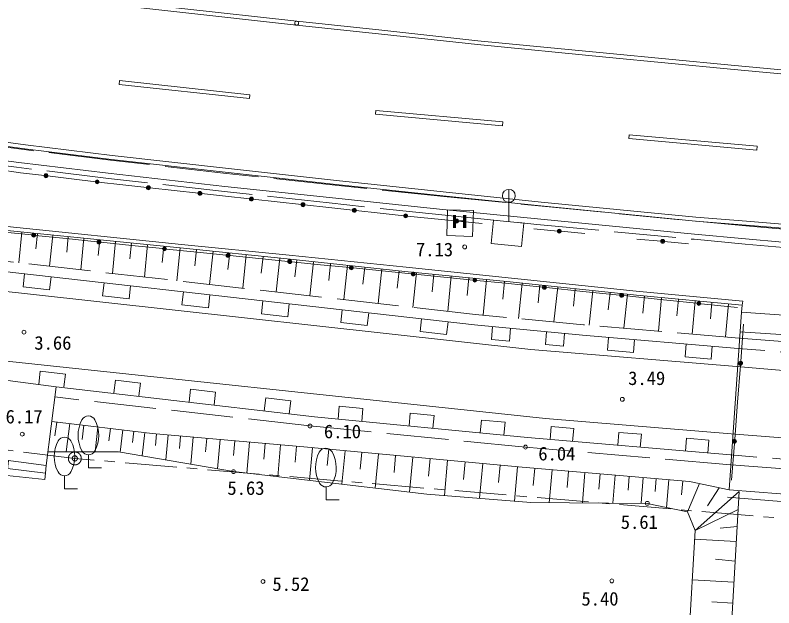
# Model space of a CAD drawing. Units: millimetres, scale not verified. Extents: x -85698 to 78302, y -59329 to 53471.
# Drawn here: x -22669 to 6696, y 7004 to 29928 of the extents above; entities that cross this region are included whole.
import ezdxf
from ezdxf.enums import TextEntityAlignment as Align

# ---------------------------------------------------------------- set-up
doc = ezdxf.new("R2010")
doc.units = ezdxf.units.MM
doc.header["$LTSCALE"] = 400
doc.header["$PDMODE"] = 32
doc.header["$PDSIZE"] = 200
doc.linetypes.add('CHAIN1', pattern=[8, 5, -1, 1, -1])
doc.linetypes.add('DASHED', pattern=[7.5, 6, -1.5])
for name, color, linetype, lineweight in [('1-0_一 般', 7, 'Continuous', 9), ('1-2_躯体', 7, 'CHAIN1', 9), ('1-8_0', 8, 'Continuous', 13)]:
    doc.layers.add(name, color=color, linetype=linetype, lineweight=lineweight)
doc.styles.add('ＭＳ ゴシック', font='')
doc.styles.get('ＭＳ ゴシック').set_extended_font_data('MS Gothic')

msp = doc.modelspace()

# ---------------------------------------------------------------- linework, layer by layer
at = {"layer": '1-0_一 般'}
for p, q in [((-18631.1, 27395.8), (-18647.2, 27246.6)), ((-13586.1, 26848.2), (-18631.1, 27395.8)), ((-18647.2, 27246.6), (-13602.2, 26699.1)), ((-13586.1, 26848.2), (-13602.2, 26699.1)), ((-8705.6, 26244.3), (-8719.1, 26094.9)), ((-3794.1, 25800.7), (-8705.6, 26244.3)), ((-8719.1, 26094.9), (-3807.6, 25651.3)), ((-3794.1, 25800.7), (-3807.6, 25651.3)), ((1092.6, 25301.2), (1079.4, 25151.8)), ((6053.2, 24861), (1092.6, 25301.2)), ((1079.4, 25151.8), (6040, 24711.6)), ((6053.2, 24861), (6040, 24711.6)), ((-23877.3, 24038.4), (-22465.7, 23833.6)), ((-21532.1, 23722.5), (-22465.7, 23833.6)), ((-21420.1, 23709.1), (-20486.5, 23598)), ((-19552.9, 23486.8), (-20486.5, 23598)), ((-19440.8, 23473.5), (-18507.2, 23362.3)), ((-17567.4, 23259.2), (-18507.2, 23362.3)), ((-17454.6, 23246.8), (-16514.8, 23143.7)), ((-15575, 23040.6), (-16514.8, 23143.7)), ((-15462.2, 23028.2), (-14522.4, 22925.1)), ((-13580.6, 22821.2), (-14522.4, 22925.1)), ((-3557.9, 21940.6), (-3560.2, 23190.6)), ((-13467.6, 22808.8), (-12525.8, 22704.9)), ((-11584, 22601.1), (-12525.8, 22704.9)), ((-11471, 22588.6), (-10529.2, 22484.8)), ((-9593.8, 22384), (-10529.2, 22484.8)), ((-9481.6, 22371.9), (-8546.2, 22271.1)), ((-7610.8, 22170.4), (-8546.2, 22271.1)), ((-7498.6, 22158.3), (-6563.2, 22057.5)), ((-5632.3, 21967.2), (-6563.2, 22057.5)), ((-5520.5, 21956.3), (-4589.6, 21866)), ((-22028, 21426.1), (-23223.1, 21551)), ((-22406.3, 21539.1), (-22524, 20348.6)), ((-21811, 21480.2), (-21869.9, 20885)), ((-1658.7, 21577.6), (-2586.9, 21667)), ((-1547.3, 21566.9), (-619, 21477.5)), ((-21884.6, 21411.1), (-20689.6, 21286.2)), ((-21215.8, 21421.3), (-21335.2, 20214.2)), ((-19494.5, 21161.3), (-20689.6, 21286.2)), ((-20612.3, 21361.6), (-20672, 20758)), ((-20008.7, 21301.9), (-20129.8, 20077.9)), ((-19396.7, 21241.3), (-19457.3, 20629.3)), ((-19351.1, 21146.3), (-18156, 21021.4)), ((-18784.7, 21180.8), (-18907.5, 19939.6)), ((2336.9, 21183.3), (1397.6, 21267.1)), ((2449.6, 21173.2), (3388.9, 21089.3)), ((-18164.1, 21119.4), (-18225.5, 20498.8)), ((-16960.9, 20896.4), (-18156, 21021.4)), ((-17543.6, 21058), (-17668.1, 19799.5)), ((-16914.3, 20995.7), (-16976.5, 20366.5)), ((-16817.5, 20881.4), (-15622.5, 20756.5)), ((-16285, 20933.5), (-16411.3, 19657.3)), ((-15647.2, 20867.5), (-15714.1, 20229.8)), ((-14496.2, 20643.4), (-15622.5, 20756.5)), ((-15009.5, 20800.7), (-15144.3, 19514.1)), ((-14366.2, 20733.3), (-14433.6, 20090)), ((-14361, 20629.8), (-13234.7, 20516.6)), ((-13722.9, 20665.9), (-13858.8, 19368.7)), ((-13074.3, 20597.9), (-13142.3, 19949.3)), ((-12108.4, 20403.4), (-13234.7, 20516.6)), ((-12425.7, 20530), (-12562.8, 19222.1)), ((-11973.3, 20389.8), (-10847, 20276.7)), ((-11771.8, 20461), (-11841.2, 19807.1)), ((-11118, 20391.7), (-11257.6, 19074.5)), ((-9720.7, 20163.5), (-10847, 20276.7)), ((-10459.4, 20321.9), (-10529.2, 19663.3)), ((-9800.8, 20252), (-9941.4, 18925.6)), ((-9585.5, 20149.9), (-8459.2, 20036.8)), ((-9137.6, 20181.7), (-9207.9, 19518.5)), ((-8474.4, 20111.4), (-8616, 18775.8)), ((-7333, 19923.6), (-8459.2, 20036.8)), ((-7806.6, 20040.6), (-7877.4, 19372.8)), ((-7138.4, 19973.2), (-7271.2, 18623.7)), ((-7197.8, 19910), (-6071.5, 19796.8)), ((-6463.7, 19906.8), (-6530, 19232.1)), ((-4945.2, 19683.7), (-6071.5, 19796.8)), ((-5788.9, 19840.5), (-5923.6, 18471.3)), ((-5104.3, 19773.1), (-5171.6, 19088.5)), ((-4419.7, 19705.8), (-4555.4, 18326.2)), ((-4810.1, 19670.1), (-3683.8, 19556.9)), ((-3729.9, 19637.9), (-3797.7, 18948.1)), ((-2272.9, 19409.7), (-3683.8, 19556.9)), ((-3040.5, 19566.2), (-3186.8, 18194.4)), ((-2354.6, 19493.1), (-2427.7, 18807.2)), ((-2103.6, 19392), (-692.8, 19244.8)), ((-1668.7, 19419.9), (-1813.5, 18062.2)), ((-989.8, 19347.5), (-1062.3, 18668.7)), ((718, 19097.6), (-692.8, 19244.8)), ((-311, 19275.1), (-454.3, 17931.4)), ((360.9, 19203.4), (289.2, 18531.6)), ((1032.7, 19131.8), (892.3, 17815.1)), ((887.3, 19079.9), (2298.1, 18932.7)), ((1691.5, 19065.7), (1630, 18406.5)), ((2350.7, 19004.3), (2229.3, 17701.7)), ((3709, 18785.4), (2298.1, 18932.7)), ((3001.9, 18943.6), (2941.2, 18292.3)), ((3653.2, 18882.9), (3532.8, 17591.1)), ((4299.1, 18822.7), (4238.9, 18176.8)), ((3878.3, 18767.8), (5289.1, 18620.5)), ((4945, 18762.5), (4825.6, 17481.4)), ((5472.9, 18713.3), (5441.6, 18445.9)), ((-4886.4, 17951.4), (-705.8, 17549.3)), ((5417.5, 16547.9), (5528.6, 17971.5)), ((-2713.9, 16996.8), (5399.8, 16320.2)), ((5404.2, 16377.1), (5293.1, 14953.5)), ((-21087.4, 15557.1), (-23261.3, 15835.4)), ((5182.1, 13529.9), (5293.1, 14953.5)), ((-21055.5, 14188.6), (-21133.5, 13650.1)), ((-20559, 14129.1), (-20690.4, 13033.6)), ((5197.2, 13724), (-2135.3, 14320.5)), ((-20011.3, 14063.4), (-20077, 13515.7)), ((-19463.5, 13997.7), (-19578.7, 13036.9)), ((-18983.1, 13940.1), (-19040.7, 13459.7)), ((-18502.7, 13882.5), (-18605.1, 13028.4)), ((-18075.6, 13831.3), (-18126.9, 13404.2)), ((-17648.6, 13780.1), (-17756.3, 12881.9)), ((-17199, 13731.3), (-17238.9, 13280.7)), ((-16748.4, 13691.4), (-16834.3, 12722.8)), ((-16264.1, 13648.4), (-16307.1, 13164.2)), ((-15779.9, 13605.5), (-15872.8, 12556.9)), ((-15255.6, 13559), (-15302.1, 13034.8)), ((-14731.3, 13512.6), (-14831.9, 12377.4)), ((-14163.7, 13462.3), (-14214, 12894.7)), ((-13596.1, 13412), (-13702.5, 12211.7)), ((-12996, 13358.8), (-13049.2, 12758.7)), ((-12395.9, 13305.6), (-12505.1, 12073.1)), ((-11779.6, 13251), (-11834.3, 12634.7)), ((5168.8, 13359.1), (5057.7, 11935.5)), ((-21401.8, 13031.4), (-18670.6, 13039.7)), ((-19833.1, 12923.9), (-19832.3, 12423.9)), ((-11163.5, 13195.6), (-11280.5, 11931.3)), ((-10531.4, 13137.1), (-10589.9, 12505)), ((-9899.2, 13078.6), (-10018.9, 11785.3)), ((-9252.6, 13018.8), (-9312.4, 12372.1)), ((-8605.9, 12958.9), (-8728.4, 11635.9)), ((-7944.4, 12897.7), (-8005.6, 12236.2)), ((-7282.9, 12836.5), (-7408.2, 11483.1)), ((-6606.2, 12773.8), (-6668.8, 12097.1)), ((-5929.5, 12711.2), (-6055.5, 11349.7)), ((-5248.8, 12648.2), (-5311.8, 11967.5)), ((-21467.5, 12504), (-21493.2, 12211.1)), ((-19832.3, 12423.9), (-19332.3, 12424.7)), ((-4568, 12585.2), (-4692.6, 11238.8)), ((-3894.8, 12522.9), (-3957.1, 11849.7)), ((-3221.6, 12460.6), (-3344.8, 11129.1)), ((-2555.6, 12402.4), (-2612.6, 11736.2)), ((-1889.4, 12345.3), (-1998.7, 11070.1)), ((-20761.4, 12107.8), (-20762.5, 11607.8)), ((-1251.8, 12290.7), (-1306.5, 11653.1)), ((-614.3, 12236.1), (-714.9, 11061.7)), ((-27.1, 12185.7), (-77.4, 11598.6)), ((560.1, 12135.4), (467.5, 11053.9)), ((1100.9, 12089.1), (1054.6, 11548.3)), ((1641.7, 12042.8), (1556.4, 11046.7)), ((2139.7, 12000.1), (2097.1, 11502.1)), ((2637.8, 11957.5), (2546.3, 10889.8)), ((3171.6, 11911.7), (3125.9, 11377.9)), ((3348.9, 10722.8), (3817.6, 11808.3)), ((-20762.5, 11607.8), (-20262.5, 11606.7)), ((-10632.9, 11679.3), (-10626.8, 11179.3)), ((5348.2, 11508.4), (3646.5, 9990.9)), ((4576.4, 11647.5), (4128.1, 10948.4)), ((-10626.8, 11179.3), (-10126.8, 11185.4)), ((3646.5, 9990.9), (5309.6, 10810.3)), ((5272.9, 10144.7), (4621.4, 10090.6)), ((5240.9, 9565.6), (3627.7, 9659.9)), ((5198.9, 8805), (4437.2, 8885.8)), ((5154.2, 7996.7), (3538.1, 8086)), ((5109.6, 7188.6), (4301.5, 7233.3))]:
    msp.add_line(p, q, dxfattribs=at)
at = {"layer": '1-0_一 般', "linetype": 'DASHED'}
for p, q in [((5385.6, 17684), (9366.8, 17403.5)), ((5348.3, 17437), (9369.4, 17114.6)), ((9339.8, 16715.7), (5314.5, 17038.4)), ((5399.8, 16320.2), (9177.5, 16005.1)), ((5197.2, 13724), (8998.4, 13414.8)), ((9034.5, 12596.6), (5016.8, 12916.7)), ((4881.1, 12546.8), (9007.2, 12228.7)), ((4904.9, 11279.9), (8882.4, 10971.9))]:
    msp.add_line(p, q, dxfattribs=at)
at = {"layer": '1-0_一 般'}
for points in [[(37533.6, 25633.3), (30696.4, 26024.2), (23575.2, 26517.7), (18384.8, 26887.2), (14118.2, 27203.7), (9852.5, 27561.3), (7958.1, 27717.8), (5039.3, 27991.7), (214.3, 28459.2), (-4755.2, 28941), (-8478.6, 29343.9), (-11765.3, 29689.9), (-20675, 30689.7), (-25891.1, 31341.1), (-29942.7, 31877.2), (-33859.7, 32403.7), (-38740.9, 33065.1), (-43482.6, 33708.7), (-49108.1, 34483.4), (-55728.1, 35352), (-58931.5, 35801.8)], [(-25910.2, 31192.3), (-20692.7, 30540.7), (-11781.6, 29540.8), (-8494.5, 29194.7), (-4770.5, 28791.8), (199.9, 28309.9), (5025.1, 27842.4), (7945, 27568.3), (9840.1, 27411.8), (14106.3, 27054.2), (18373.9, 26737.6), (23564.7, 26368), (30686.9, 25874.5), (37523, 25483.7), (42329.3, 25075), (47417.8, 24673.4), (54009.8, 24122.5), (58198.2, 23768.6), (62381.8, 23406.9), (65978.9, 23104.6), (71310.5, 22731.7)], [(68868, 16886.2), (60326.3, 17664.6), (54218.6, 18240.2), (48961.7, 18695.5), (38973.4, 19477.7), (34885.9, 19776.7), (27381.6, 20312.6), (22764.9, 20639.3), (16573.5, 21089.1), (11801.8, 21447.8), (5638.4, 21956.6), (3682.2, 22115.4), (-2312.5, 22700.2), (-6102.4, 23090), (-10231.4, 23530.8), (-14405.7, 23993.5), (-18920.3, 24497), (-22275.1, 24908.4), (-28476.8, 25747.2), (-34444.9, 26550.9), (-37464.1, 26950.6), (-42516.5, 27649.9), (-50186.3, 28704.7), (-60096.1, 30072.5)], [(-60116.6, 29924), (-50206.8, 28556.1), (-42537, 27501.3), (-37484.3, 26802), (-34464.8, 26402.2), (-28496.8, 25598.6), (-22294.2, 24759.6), (-18937.8, 24348), (-14422.3, 23844.4), (-10247.6, 23381.7), (-6118.1, 22940.8), (-2327.5, 22550.9), (3668.9, 21966), (5626.1, 21807.1), (11790, 21298.3), (16562.5, 20939.5), (22754.2, 20489.7), (27370.9, 20163), (34875.1, 19627.1), (38962.1, 19328.1), (48949.4, 18546), (54205.1, 18090.8), (60312.4, 17515.2), (68854.4, 16736.8)], [(-37586.4, 26266.9), (-34581.5, 25847.9), (-28650.2, 25031), (-22529.4, 24234.6), (-19073.6, 23820.7), (-14547.8, 23305.7), (-10508.5, 22872), (-6248.6, 22418.7)], [(-49634, 23860.4), (-46011.7, 22813.3), (-43743.9, 22278.4), (-38917.6, 21229.4), (-34847.9, 20633.6), (-31704.9, 20187.7), (-22077.1, 19138.6), (-2713.9, 16996.8)], [(-31106.5, 22811.3), (-29077.1, 22536.6), (-22983.1, 21754.2), (-16231.4, 21060.1), (-12067, 20642.6), (-7528.5, 20177.3), (-3463, 19751.1)], [(-3506.9, 19616), (-7589.8, 20017.6), (-12144.3, 20500.5), (-16147.3, 20919.9), (-22977, 21595.5), (-29087.9, 22404.4)], [(21926.5, 19933.4), (16580.8, 20336), (11895.2, 20710.1), (9896.7, 20891.6), (5605.4, 21270.1), (3620.5, 21450.9), (-2317.4, 22036.1), (-6248.6, 22418.7)], [(-2135.3, 14320.5), (-24958, 16755.2), (-32737.6, 17797.8), (-36580.8, 18311.2), (-40731.1, 18849.1), (-43130, 19357.3), (-46840.1, 20283), (-49710.9, 21231.1)], [(-29476.2, 20732.3), (-4886.4, 17951.4), (-705.8, 17549.3), (5314.5, 17038.4)], [(-22304.2, 19921.2), (-22360.4, 19424.4), (-21335.8, 19308.5), (-21279.6, 19805.4)], [(-3463, 19751.1), (1365.8, 19247.2), (5490.2, 18860.2), (5472.9, 18713.3), (1381.6, 19094.6), (-3506.9, 19616)], [(-19230.5, 19573.6), (-19286.7, 19076.8), (-18262.1, 18960.9), (-18205.9, 19457.7)], [(-16156.7, 19226), (-16212.9, 18729.2), (-15188.4, 18613.3), (-15132.2, 19110.1)], [(-13083, 18878.4), (-13139.2, 18381.6), (-12114.6, 18265.7), (-12058.4, 18762.5)], [(-10009.3, 18530.8), (-10065.5, 18033.9), (-9040.9, 17918.1), (-8984.7, 18414.9)], [(-6935.6, 18183.2), (-6991.7, 17686.3), (-5967.2, 17570.4), (-5911, 18067.3)], [(-4189.6, 17884.4), (-4237.5, 17386.7), (-3540.7, 17319.7), (-3492.9, 17817.4)], [(-2099.3, 17683.3), (-2147.2, 17185.6), (-1450.5, 17118.6), (-1402.6, 17616.3)], [(297.6, 17464.2), (255.3, 16966), (1258.7, 16880.8), (1301, 17379)], [(3307.7, 17208.7), (3265.5, 16710.5), (4268.9, 16625.4), (4311.1, 17123.6)], [(-20785.5, 15545.4), (-20726.5, 16042), (-21696.2, 16157.1), (-21755.1, 15660.6)], [(-23261.3, 15835.4), (-23619.8, 12797.8), (-21467.5, 12504), (-21087.4, 15557.1)], [(-17876.5, 15200.1), (-17817.6, 15696.6), (-18787.2, 15811.7), (-18846.2, 15315.2)], [(-21087.4, 15557.1), (-11089.1, 14394.3), (-2838.9, 13592.2), (5016.8, 12916.7)], [(-14967.6, 14854.8), (-14908.7, 15351.3), (-15878.3, 15466.4), (-15937.3, 14969.9)], [(-12058.7, 14509.4), (-11999.8, 15006), (-12969.4, 15121.1), (-13028.3, 14624.5)], [(-9255.7, 14216.1), (-9207.3, 14713.7), (-10124, 14802.9), (-10172.4, 14305.2)], [(5016.8, 12916.7), (-2838.9, 13592.2), (-11089.1, 14394.3)], [(-6505.6, 13948.7), (-6457.2, 14446.4), (-7373.9, 14535.5), (-7422.3, 14037.8)], [(-21254.8, 14212.5), (-17362.2, 13745.8), (-11356.1, 13213.4), (-3048, 12444.5), (3437.1, 11889), (4963.5, 11565.4)], [(-3755.6, 13681.3), (-3707.2, 14179), (-4623.9, 14268.1), (-4672.2, 13770.5)], [(-1093.1, 13442.1), (-1050.3, 13940.3), (-1923.2, 14015.3), (-1966, 13517.2)], [(1525.4, 13216.9), (1568.3, 13715.1), (695.4, 13790.1), (652.6, 13292)], [(4144, 12991.7), (4186.8, 13489.9), (3314, 13564.9), (3271.1, 13066.8)], [(4690.9, -692.1), (3751, 567.9), (3463.7, 2813.6), (3408.7, 5814.4), (3646.5, 9990.9), (3348.9, 10722.8), (1799.7, 11045.1), (-2714.4, 11074.8), (-6731.8, 11404.8), (-14217.8, 12271.4), (-18670.6, 13039.7)], [(-22926.3, 12703.1), (-22990.5, 12117.6), (-21515.1, 11966.8), (-21493.2, 12211.1), (-22959.8, 12397.9)], [(8504.2, 11259), (8193.4, 7513.4), (7851.8, 3428.9), (7449, -2051.9), (7095.1, -2164.6), (4636.4, -2037), (4764, 1114.4), (5036.4, 5862.6), (5348.2, 11508.4)]]:
    msp.add_lwpolyline(points, dxfattribs=at)
at = {"layer": '1-0_一 般', "linetype": 'DASHED'}
for points in [[(-6160.3, 22202.5), (-10517, 22664.4), (-14562.6, 23110), (-19057.3, 23608.3), (-22621.5, 24048.9), (-28626.1, 24857.3), (-34519.7, 25666.9), (-37645, 26088.2), (-42390, 26735.1), (-50207.6, 27795.9), (-60143.2, 29168.8)], [(-6075.7, 22914.5), (-10277.3, 23346.6), (-14484.7, 23809.5), (-18985.3, 24320.6), (-22323.6, 24726.9), (-28551.8, 25526.3), (-34471.7, 26333.7), (-37523.7, 26766.6)], [(-6075.7, 22914.5), (-2276.6, 22534.2), (3686.3, 21959.1), (5617.1, 21778.8), (9963.3, 21393.1), (11796.1, 21238.9), (16542.4, 20841.6), (21963.4, 20442.6)], [(-6160.3, 22202.5), (-2470.7, 21834.4), (3608, 21258.6), (5592.6, 21068.3), (9879.2, 20688.3), (11892.9, 20510.9), (16656.9, 20132.7), (22014.3, 19730.1)], [(5348.3, 17437), (-669.8, 17947.7), (-4844.8, 18349.3), (-29431.3, 21129.8)], [(4881.1, 12546.8), (-2914.8, 13219.7), (-11257.3, 14037.3), (-21131.7, 15160.3)]]:
    msp.add_lwpolyline(points, dxfattribs=at)
at = {"layer": '1-0_一 般'}
for points in [[(-5965.1, 21401.2), (-4965.6, 21367.9), (-4932.3, 22367.3), (-5931.7, 22400.6)], [(4963.5, 11565.4), (8935.4, 11259.5), (9446.4, 18154.5), (5441.6, 18445.9)]]:
    msp.add_lwpolyline(points, close=True, dxfattribs=at)
at = {"layer": '1-0_一 般', "linetype": 'DASHED'}
msp.add_lwpolyline([(-4247.1, 21099.6), (-3073.1, 20980.6), (-2982.4, 21876.1), (-4156.4, 21995)], close=True, dxfattribs=at)
at = {"layer": '1-0_一 般'}
for centre, radius in [((-21476.1, 23715.8), 75), ((-21476.1, 23715.8), 49.5), ((-21476.1, 23715.8), 24.5), ((-19496.8, 23480.1), 75), ((-19496.8, 23480.1), 49.5), ((-19496.8, 23480.1), 24.5), ((-17511, 23253), 75), ((-17511, 23253), 49.5), ((-17511, 23253), 24.5), ((-15518.6, 23034.4), 75), ((-15518.6, 23034.4), 49.5), ((-15518.6, 23034.4), 24.5), ((-3559.8, 22940.6), 250), ((-13524.1, 22815), 75), ((-13524.1, 22815), 49.5), ((-13524.1, 22815), 24.5), ((-11527.5, 22594.8), 75), ((-11527.5, 22594.8), 49.5), ((-11527.5, 22594.8), 24.5), ((-9537.7, 22377.9), 75), ((-9537.7, 22377.9), 49.5), ((-9537.7, 22377.9), 24.5), ((-7554.7, 22164.3), 75), ((-7554.7, 22164.3), 49.5), ((-7554.7, 22164.3), 24.5), ((-5576.4, 21961.8), 75), ((-5576.4, 21961.8), 49.5), ((-5576.4, 21961.8), 24.5), ((-21956.3, 21418.6), 75), ((-21956.3, 21418.6), 49.5), ((-21956.3, 21418.6), 24.5), ((-1603, 21572.3), 75), ((-1603, 21572.3), 49.5), ((-1603, 21572.3), 24.5), ((-19422.8, 21153.8), 75), ((-19422.8, 21153.8), 49.5), ((-19422.8, 21153.8), 24.5), ((2393.2, 21178.2), 75), ((2393.2, 21178.2), 49.5), ((2393.2, 21178.2), 24.5), ((-16889.2, 20888.9), 75), ((-16889.2, 20888.9), 49.5), ((-16889.2, 20888.9), 24.5), ((-14428.6, 20636.6), 75), ((-14428.6, 20636.6), 49.5), ((-14428.6, 20636.6), 24.5), ((-12040.9, 20396.6), 75), ((-12040.9, 20396.6), 49.5), ((-12040.9, 20396.6), 24.5), ((-9653.1, 20156.7), 75), ((-9653.1, 20156.7), 49.5), ((-9653.1, 20156.7), 24.5), ((-7265.4, 19916.8), 75), ((-7265.4, 19916.8), 49.5), ((-7265.4, 19916.8), 24.5), ((-4877.6, 19676.9), 75), ((-4877.6, 19676.9), 49.5), ((-4877.6, 19676.9), 24.5), ((-2188.3, 19400.8), 75), ((-2188.3, 19400.8), 49.5), ((-2188.3, 19400.8), 24.5), ((802.7, 19088.7), 75), ((802.7, 19088.7), 49.5), ((802.7, 19088.7), 24.5), ((3793.6, 18776.6), 75), ((3793.6, 18776.6), 49.5), ((3793.6, 18776.6), 24.5), ((5410.9, 16462.5), 75), ((5410.9, 16462.5), 49.5), ((5410.9, 16462.5), 24.5), ((5175.4, 13444.5), 75), ((5175.4, 13444.5), 49.5), ((5175.4, 13444.5), 24.5)]:
    msp.add_circle(centre, radius, dxfattribs=at)
for centre, radius, start, end in [((-19835.1, 14140.5), 283.3, 28.16774, 152.02277), ((-18967.7, 13675.3), 1267.7, 151.84578, 208.34473), ((-20709.4, 13672.4), 1275, 332.02277, 28.16774), ((-20758.7, 13324.4), 283.3, 27.94426, 151.79928), ((-19893, 12855.8), 1267.7, 151.6223, 208.12124), ((-21634.7, 12859.7), 1275, 331.79928, 27.94426), ((-19833.6, 13207.2), 283.3, 208.16774, 332.02277), ((-9775.3, 12439.7), 1267.7, 152.44558, 208.94453), ((-10647.6, 12895.9), 283.3, 28.76754, 152.62257), ((-11516.9, 12418.6), 1275, 332.62257, 28.76754), ((-20760.7, 12391.1), 283.3, 207.94426, 331.79928), ((-10636.3, 11962.6), 283.3, 208.76754, 332.62257)]:
    msp.add_arc(centre, radius, start, end, dxfattribs=at)
at = {"layer": '1-2_躯体'}
msp.add_line((-20360.3, 12782), (-32954.9, 14351.3), dxfattribs=at)
msp.add_lwpolyline([(48558, -38159), (50542.8, 6778.7), (-20360.3, 12782)], dxfattribs=at)
msp.add_circle((-20360.3, 12782), 250, dxfattribs=at)
msp.add_point((-20360.3, 12782), dxfattribs=at)
at = {"layer": '1-8_0'}
for centre in [(-11773.5, 29615.3), (-5268.2, 20963.6), (-22328.6, 17666.8), (830.6, 15069.3), (-11257.3, 14037.3), (-22395.3, 13720.7), (-2914.8, 13219.7), (-14217.8, 12271.4), (1799.7, 11045.1), (-13078.4, 8022.4), (424.5, 8044.5)]:
    msp.add_circle(centre, 75, dxfattribs=at)

# ---------------------------------------------------------------- texts
at = {"layer": '1-0_一 般', "style": 'ＭＳ ゴシック', "width": 2}
msp.add_text('H', height=498.5, dxfattribs=at).set_placement((-5807.7, 21551.9), align=Align.BOTTOM_LEFT)
at = {"layer": '1-8_0', "color": 7, "style": 'ＭＳ ゴシック'}
for s, p in [('7.13', (-7155.4, 20442.8)), ('3.66', (-21927.4, 16829.4)), ('3.49', (1056.7, 15463.7)), ('6.17', (-23040.1, 13977.4)), ('6.10', (-10718.3, 13403.9)), ('6.04', (-2420.1, 12546)), ('5.63', (-14454.8, 11214.5)), ('5.61', (771.3, 9898.9)), ('5.52', (-12712.9, 7500.5)), ('5.40', (-751.1, 6931.9))]:
    msp.add_text(s, height=527.9, dxfattribs=at).set_placement(p, align=Align.BOTTOM_LEFT)

doc.saveas('drawing.dxf')
